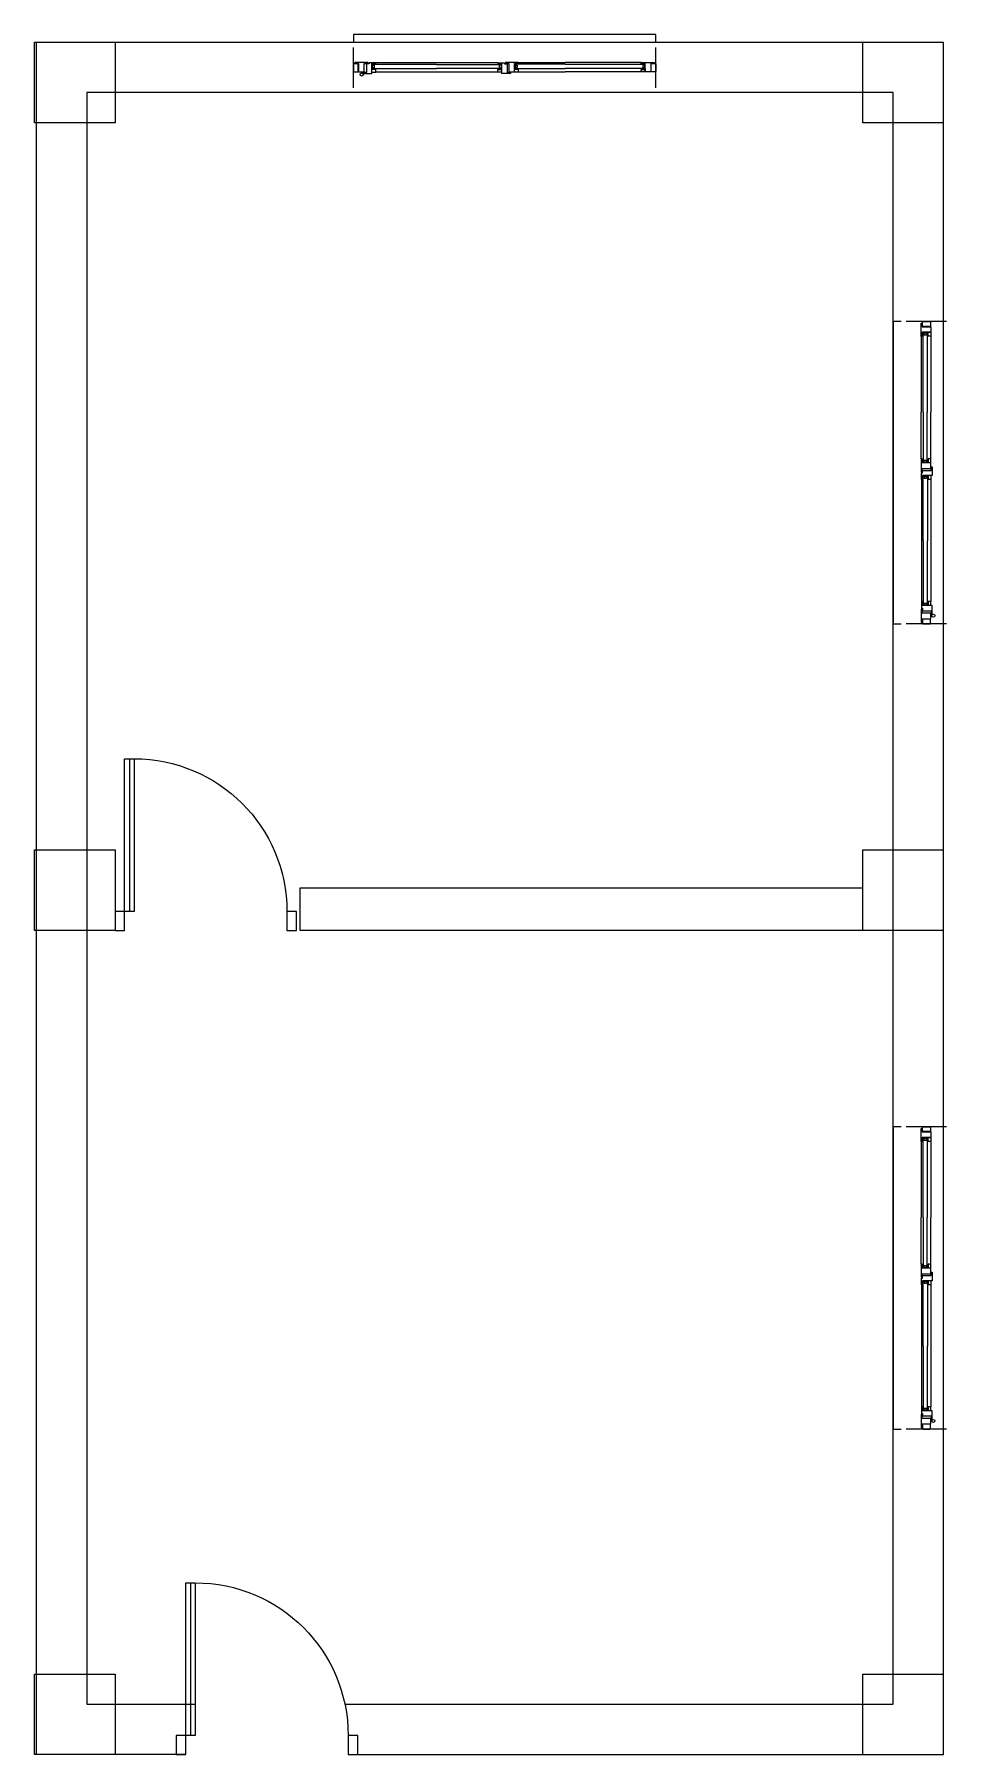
# Model space of a CAD drawing. Header units: millimetres. Extents: x -17017 to 2697, y 1903 to 18260.
# Drawn here: x -17005.484 to -17004.58, y 18234.666 to 18236.374 of the extents above; entities that cross this region are included whole.
import ezdxf

# ---------------------------------------------------------------- set-up
doc = ezdxf.new("R2010")
doc.units = ezdxf.units.MM
for name, color, linetype in [('1', 7, 'Continuous'), ('A-Door', 150, 'Continuous'), ('A-Glaz', 92, 'Continuous'), ('DENIZLIK', 16, 'Continuous'), ('DUVAR', 7, 'Continuous'), ('KAPI', 3, 'Continuous'), ('NT', 1, 'Continuous'), ('PENCERE', 3, 'Continuous')]:
    doc.layers.add(name, color=color, linetype=linetype)

# ---------------------------------------------------------------- blocks, each defined once
blk = doc.blocks.new('A$C087A3AA9')
at = {"layer": 'A-Door'}
for points in [[(852.6, 94.7), (852.6, 852.6), (805.3, 852.6), (805.3, 94.7)], [(47.4, 94.7), (47.4, 0), (0, 0), (0, 94.7)], [(900, 94.7), (900, 0), (852.6, 0), (852.6, 94.7)]]:
    blk.add_lwpolyline(points, close=True, dxfattribs=at)
at = {"layer": 'A-Glaz'}
blk.add_line((828.9, 852.6), (828.9, 94.7), dxfattribs=at)
at = {"layer": 'NT'}
blk.add_arc((805.3, 94.7), 757.9, 90, 180, dxfattribs=at)

msp = doc.modelspace()

# ---------------------------------------------------------------- linework, layer by layer
at = {"layer": '1'}
for p, q in [((-17005.221, 18235.484), (-17005.221, 18235.5265)), ((-17005.221, 18235.5265), (-17004.6626, 18235.5265)), ((-17004.5826, 18235.484), (-17005.221, 18235.484))]:
    msp.add_line(p, q, dxfattribs=at)
for points in [[(-17005.4045, 18236.3659), (-17005.4045, 18236.2859), (-17005.4845, 18236.2859), (-17005.4845, 18236.3659), (-17004.5826, 18236.3659)], [(-17005.4826, 18236.3659), (-17005.4826, 18234.6659)], [(-17005.1733, 18234.6659), (-17004.5826, 18234.6659), (-17004.5826, 18236.3659)], [(-17004.5826, 18236.2859), (-17004.6626, 18236.2859), (-17004.6626, 18236.3659)], [(-17005.1765, 18234.7159), (-17004.6326, 18234.7159), (-17004.6326, 18236.3159), (-17005.4326, 18236.3159), (-17005.4326, 18234.7159)], [(-17004.6626, 18235.484), (-17004.6626, 18235.564), (-17004.5826, 18235.564)], [(-17005.3343, 18234.6659), (-17005.4845, 18234.6659), (-17005.4845, 18234.7459), (-17005.4045, 18234.7459), (-17005.4045, 18234.6659)], [(-17004.6626, 18234.6659), (-17004.6626, 18234.7459), (-17004.5826, 18234.7459)], [(-17005.4326, 18234.7159), (-17005.3248, 18234.7159)]]:
    msp.add_lwpolyline(points, dxfattribs=at)
msp.add_lwpolyline([(-17005.4045, 18235.564), (-17005.4045, 18235.484), (-17005.4845, 18235.484), (-17005.4845, 18235.564)], close=True, dxfattribs=at)
at = {"layer": 'DENIZLIK'}
for points in [[(-17004.868, 18236.3656), (-17004.868, 18236.3736), (-17005.168, 18236.3736), (-17005.168, 18236.3656)], [(-17004.6246, 18236.0885), (-17004.6326, 18236.0885), (-17004.6326, 18235.7885), (-17004.6246, 18235.7885)], [(-17004.6246, 18235.2891), (-17004.6326, 18235.2891), (-17004.6326, 18234.9891), (-17004.6246, 18234.9891)]]:
    msp.add_lwpolyline(points, dxfattribs=at)
at = {"layer": 'DUVAR'}
for p, q in [((-17005.168, 18236.3206), (-17005.168, 18236.3606)), ((-17004.868, 18236.3206), (-17004.868, 18236.3606)), ((-17004.5796, 18236.0885), (-17004.6196, 18236.0885)), ((-17004.5796, 18235.7885), (-17004.6196, 18235.7885)), ((-17004.5796, 18235.2891), (-17004.6196, 18235.2891)), ((-17004.5796, 18234.9891), (-17004.6196, 18234.9891))]:
    msp.add_line(p, q, dxfattribs=at)
at = {"layer": 'KAPI'}
for points in [[(-17005.1574, 18236.3364), (-17005.1574, 18236.3447), (-17005.1533, 18236.3447), (-17005.1533, 18236.3457), (-17005.1665, 18236.3457), (-17005.1665, 18236.3447), (-17005.1629, 18236.3447), (-17005.1629, 18236.3364), (-17005.1574, 18236.3364)], [(-17004.8786, 18236.3364), (-17004.8786, 18236.3447), (-17004.8826, 18236.3447), (-17004.8826, 18236.3457), (-17004.8695, 18236.3457), (-17004.8695, 18236.3447), (-17004.873, 18236.3447), (-17004.873, 18236.3364), (-17004.8786, 18236.3364)], [(-17004.5954, 18236.0779), (-17004.6038, 18236.0779), (-17004.6038, 18236.0738), (-17004.6047, 18236.0738), (-17004.6047, 18236.087), (-17004.6038, 18236.087), (-17004.6038, 18236.0834), (-17004.5954, 18236.0834), (-17004.5954, 18236.0779)], [(-17004.5954, 18235.7991), (-17004.6038, 18235.7991), (-17004.6038, 18235.8031), (-17004.6047, 18235.8031), (-17004.6047, 18235.79), (-17004.6038, 18235.79), (-17004.6038, 18235.7935), (-17004.5954, 18235.7935), (-17004.5954, 18235.7991)], [(-17004.5954, 18235.2785), (-17004.6038, 18235.2785), (-17004.6038, 18235.2745), (-17004.6047, 18235.2745), (-17004.6047, 18235.2876), (-17004.6038, 18235.2876), (-17004.6038, 18235.284), (-17004.5954, 18235.284), (-17004.5954, 18235.2785)], [(-17004.5954, 18234.9997), (-17004.6038, 18234.9997), (-17004.6038, 18235.0038), (-17004.6047, 18235.0038), (-17004.6047, 18234.9906), (-17004.6038, 18234.9906), (-17004.6038, 18234.9942), (-17004.5954, 18234.9942), (-17004.5954, 18234.9997)]]:
    msp.add_lwpolyline(points, dxfattribs=at)
for centre in [(-17005.1599, 18236.3338), (-17004.5928, 18235.7966), (-17004.5928, 18234.9972)]:
    msp.add_circle(centre, 0.0015, dxfattribs=at)
at = {"layer": 'PENCERE', "color": 1}
for p, q in [((-17005.0248, 18236.3455), (-17005.1458, 18236.3455)), ((-17005.0042, 18236.3457), (-17004.958, 18236.3457)), ((-17004.8826, 18236.3457), (-17004.958, 18236.3457)), ((-17005.0248, 18236.3361), (-17005.1459, 18236.3361)), ((-17005.0042, 18236.3364), (-17004.958, 18236.3364)), ((-17004.8826, 18236.3364), (-17004.958, 18236.3364)), ((-17004.6047, 18236.0738), (-17004.6047, 18235.9985)), ((-17004.5954, 18236.0739), (-17004.5954, 18235.9985)), ((-17004.6047, 18235.9523), (-17004.6047, 18235.9985)), ((-17004.5954, 18235.9522), (-17004.5954, 18235.9985)), ((-17004.6045, 18235.9317), (-17004.6045, 18235.8106)), ((-17004.5952, 18235.9317), (-17004.5952, 18235.8106)), ((-17004.6047, 18235.2745), (-17004.6047, 18235.1991)), ((-17004.5954, 18235.2745), (-17004.5954, 18235.1991)), ((-17004.6047, 18235.1529), (-17004.6047, 18235.1991)), ((-17004.5954, 18235.1529), (-17004.5954, 18235.1991)), ((-17004.6045, 18235.1323), (-17004.6045, 18235.0112)), ((-17004.5952, 18235.1323), (-17004.5952, 18235.0112))]:
    msp.add_line(p, q, dxfattribs=at)
at = {"layer": 'PENCERE'}
for points in [[(-17005.168, 18236.3372, 0.414214), (-17005.1674, 18236.3366), (-17005.1638, 18236.3366, 0.414214), (-17005.1632, 18236.3372), (-17005.1632, 18236.344, 0.414214), (-17005.1638, 18236.3446), (-17005.1674, 18236.3446, 0.414214), (-17005.168, 18236.344)], [(-17004.868, 18236.3372, -0.414214), (-17004.8686, 18236.3366), (-17004.8721, 18236.3366, -0.414214), (-17004.8727, 18236.3372), (-17004.8727, 18236.344, -0.414214), (-17004.8721, 18236.3446), (-17004.8686, 18236.3446, -0.414214), (-17004.868, 18236.344)], [(-17004.5962, 18236.0885, -0.414214), (-17004.5956, 18236.0879), (-17004.5956, 18236.0843, -0.414214), (-17004.5962, 18236.0837), (-17004.603, 18236.0837, -0.414214), (-17004.6036, 18236.0843), (-17004.6036, 18236.0879, -0.414214), (-17004.603, 18236.0885)], [(-17004.5962, 18235.7885, 0.414214), (-17004.5956, 18235.7891), (-17004.5956, 18235.7926, 0.414214), (-17004.5962, 18235.7932), (-17004.603, 18235.7932, 0.414214), (-17004.6036, 18235.7926), (-17004.6036, 18235.7891, 0.414214), (-17004.603, 18235.7885)], [(-17004.5962, 18235.2891, -0.414214), (-17004.5956, 18235.2885), (-17004.5956, 18235.285, -0.414214), (-17004.5962, 18235.2844), (-17004.603, 18235.2844, -0.414214), (-17004.6036, 18235.285), (-17004.6036, 18235.2885, -0.414214), (-17004.603, 18235.2891)], [(-17004.5962, 18234.9891, 0.414214), (-17004.5956, 18234.9897), (-17004.5956, 18234.9933, 0.414214), (-17004.5962, 18234.9939), (-17004.603, 18234.9939, 0.414214), (-17004.6036, 18234.9933), (-17004.6036, 18234.9897, 0.414214), (-17004.603, 18234.9891)]]:
    msp.add_lwpolyline(points, format="xyb", close=True, dxfattribs=at)
for points in [[(-17005.1458, 18236.3455), (-17005.1525, 18236.3455), (-17005.1525, 18236.3445), (-17005.155, 18236.3445), (-17005.155, 18236.3357), (-17005.1584, 18236.3357), (-17005.1584, 18236.3348), (-17005.1499, 18236.3348), (-17005.1499, 18236.3446), (-17005.1458, 18236.3446)], [(-17005.0248, 18236.3455), (-17005.0182, 18236.3455), (-17005.0182, 18236.3445), (-17005.0156, 18236.3445), (-17005.0156, 18236.3357), (-17005.0123, 18236.3357), (-17005.0123, 18236.3347), (-17005.0208, 18236.3347), (-17005.0208, 18236.3446), (-17005.0248, 18236.3446)], [(-17005.0042, 18236.3447), (-17005.0042, 18236.3457), (-17005.0173, 18236.3457), (-17005.0173, 18236.3447), (-17005.0137, 18236.3447), (-17005.0137, 18236.3364), (-17005.0082, 18236.3364), (-17005.0082, 18236.3447)], [(-17005.149, 18236.3405), (-17005.1491, 18236.3405), (-17005.1491, 18236.3405), (-17005.1492, 18236.3405), (-17005.1492, 18236.3406), (-17005.1493, 18236.3406), (-17005.1493, 18236.3407), (-17005.1493, 18236.3407), (-17005.1493, 18236.3408), (-17005.1494, 18236.3409), (-17005.1494, 18236.3425), (-17005.1493, 18236.3426), (-17005.1493, 18236.3426), (-17005.1493, 18236.3427), (-17005.1493, 18236.3427), (-17005.1492, 18236.3428), (-17005.1492, 18236.3428), (-17005.1491, 18236.3429), (-17005.1491, 18236.3429), (-17005.149, 18236.3429), (-17005.1477, 18236.3429), (-17005.1476, 18236.3429), (-17005.1476, 18236.3429), (-17005.1475, 18236.3428), (-17005.1475, 18236.3428), (-17005.1474, 18236.3427), (-17005.1474, 18236.3427), (-17005.1474, 18236.3426), (-17005.1474, 18236.3426), (-17005.1474, 18236.3425), (-17005.1474, 18236.3409), (-17005.1474, 18236.3408), (-17005.1474, 18236.3407), (-17005.1474, 18236.3407), (-17005.1474, 18236.3406), (-17005.1475, 18236.3406), (-17005.1475, 18236.3405), (-17005.1476, 18236.3405), (-17005.1476, 18236.3405), (-17005.1477, 18236.3405), (-17005.149, 18236.3405)], [(-17005.0216, 18236.3405), (-17005.0216, 18236.3405), (-17005.0215, 18236.3405), (-17005.0215, 18236.3405), (-17005.0214, 18236.3406), (-17005.0214, 18236.3406), (-17005.0213, 18236.3407), (-17005.0213, 18236.3407), (-17005.0213, 18236.3408), (-17005.0213, 18236.3409), (-17005.0213, 18236.3425), (-17005.0213, 18236.3425), (-17005.0213, 18236.3426), (-17005.0213, 18236.3427), (-17005.0214, 18236.3427), (-17005.0214, 18236.3428), (-17005.0215, 18236.3428), (-17005.0215, 18236.3429), (-17005.0216, 18236.3429), (-17005.0216, 18236.3429), (-17005.023, 18236.3429), (-17005.023, 18236.3429), (-17005.0231, 18236.3429), (-17005.0231, 18236.3428), (-17005.0232, 18236.3428), (-17005.0232, 18236.3427), (-17005.0233, 18236.3427), (-17005.0233, 18236.3426), (-17005.0233, 18236.3425), (-17005.0233, 18236.3425), (-17005.0233, 18236.3409), (-17005.0233, 18236.3408), (-17005.0233, 18236.3407), (-17005.0233, 18236.3407), (-17005.0232, 18236.3406), (-17005.0232, 18236.3406), (-17005.0231, 18236.3405), (-17005.0231, 18236.3405), (-17005.023, 18236.3405), (-17005.023, 18236.3405), (-17005.0216, 18236.3405)], [(-17005.0074, 18236.3407), (-17005.0074, 18236.3407), (-17005.0075, 18236.3407), (-17005.0075, 18236.3408), (-17005.0076, 18236.3408), (-17005.0076, 18236.3408), (-17005.0077, 18236.3409), (-17005.0077, 18236.341), (-17005.0077, 18236.341), (-17005.0077, 18236.3411), (-17005.0077, 18236.3427), (-17005.0077, 18236.3428), (-17005.0077, 18236.3428), (-17005.0077, 18236.3429), (-17005.0076, 18236.343), (-17005.0076, 18236.343), (-17005.0075, 18236.343), (-17005.0075, 18236.3431), (-17005.0074, 18236.3431), (-17005.0074, 18236.3431), (-17005.006, 18236.3431), (-17005.006, 18236.3431), (-17005.0059, 18236.3431), (-17005.0059, 18236.343), (-17005.0058, 18236.343), (-17005.0058, 18236.343), (-17005.0057, 18236.3429), (-17005.0057, 18236.3428), (-17005.0057, 18236.3428), (-17005.0057, 18236.3427), (-17005.0057, 18236.3411), (-17005.0057, 18236.341), (-17005.0057, 18236.341), (-17005.0057, 18236.3409), (-17005.0058, 18236.3408), (-17005.0058, 18236.3408), (-17005.0059, 18236.3408), (-17005.0059, 18236.3407), (-17005.006, 18236.3407), (-17005.006, 18236.3407), (-17005.0074, 18236.3407)], [(-17004.8826, 18236.3389), (-17004.8796, 18236.3389), (-17004.8791, 18236.3391), (-17004.8787, 18236.3393), (-17004.8786, 18236.3394), (-17004.8786, 18236.3364), (-17004.8826, 18236.3364)], [(-17004.8794, 18236.3407), (-17004.8794, 18236.3407), (-17004.8793, 18236.3407), (-17004.8793, 18236.3408), (-17004.8792, 18236.3408), (-17004.8792, 18236.3408), (-17004.8791, 18236.3409), (-17004.8791, 18236.341), (-17004.8791, 18236.341), (-17004.8791, 18236.3411), (-17004.8791, 18236.3427), (-17004.8791, 18236.3428), (-17004.8791, 18236.3428), (-17004.8791, 18236.3429), (-17004.8792, 18236.343), (-17004.8792, 18236.343), (-17004.8793, 18236.343), (-17004.8793, 18236.3431), (-17004.8794, 18236.3431), (-17004.8794, 18236.3431), (-17004.8808, 18236.3431), (-17004.8808, 18236.3431), (-17004.8809, 18236.3431), (-17004.8809, 18236.343), (-17004.881, 18236.343), (-17004.881, 18236.343), (-17004.881, 18236.3429), (-17004.8811, 18236.3428), (-17004.8811, 18236.3428), (-17004.8811, 18236.3427), (-17004.8811, 18236.3411), (-17004.8811, 18236.341), (-17004.8811, 18236.341), (-17004.881, 18236.3409), (-17004.881, 18236.3408), (-17004.881, 18236.3408), (-17004.8809, 18236.3408), (-17004.8809, 18236.3407), (-17004.8808, 18236.3407), (-17004.8808, 18236.3407), (-17004.8794, 18236.3407)], [(-17004.5997, 18236.077), (-17004.5997, 18236.0771), (-17004.5998, 18236.0772), (-17004.5998, 18236.0772), (-17004.5998, 18236.0773), (-17004.5999, 18236.0773), (-17004.5999, 18236.0773), (-17004.6, 18236.0774), (-17004.6001, 18236.0774), (-17004.6001, 18236.0774), (-17004.6017, 18236.0774), (-17004.6018, 18236.0774), (-17004.6019, 18236.0774), (-17004.6019, 18236.0773), (-17004.602, 18236.0773), (-17004.602, 18236.0773), (-17004.6021, 18236.0772), (-17004.6021, 18236.0772), (-17004.6021, 18236.0771), (-17004.6021, 18236.077), (-17004.6021, 18236.0757), (-17004.6021, 18236.0757), (-17004.6021, 18236.0756), (-17004.6021, 18236.0755), (-17004.602, 18236.0755), (-17004.602, 18236.0755), (-17004.6019, 18236.0754), (-17004.6019, 18236.0754), (-17004.6018, 18236.0754), (-17004.6017, 18236.0754), (-17004.6001, 18236.0754), (-17004.6001, 18236.0754), (-17004.6, 18236.0754), (-17004.5999, 18236.0754), (-17004.5999, 18236.0755), (-17004.5998, 18236.0755), (-17004.5998, 18236.0755), (-17004.5998, 18236.0756), (-17004.5997, 18236.0757), (-17004.5997, 18236.0757), (-17004.5997, 18236.077)], [(-17004.598, 18236.0739), (-17004.598, 18236.0769), (-17004.5981, 18236.0773), (-17004.5983, 18236.0778), (-17004.5984, 18236.0779), (-17004.5954, 18236.0779), (-17004.5954, 18236.0739)], [(-17004.6038, 18235.9523), (-17004.6047, 18235.9523), (-17004.6047, 18235.9392), (-17004.6038, 18235.9392), (-17004.6038, 18235.9427), (-17004.5954, 18235.9427), (-17004.5954, 18235.9482), (-17004.6038, 18235.9482)], [(-17004.6045, 18235.9317), (-17004.6045, 18235.9383), (-17004.6035, 18235.9383), (-17004.6035, 18235.9408), (-17004.5948, 18235.9408), (-17004.5948, 18235.9442), (-17004.5938, 18235.9442), (-17004.5938, 18235.9357), (-17004.6036, 18235.9357), (-17004.6036, 18235.9317)], [(-17004.5997, 18235.9491), (-17004.5997, 18235.949), (-17004.5998, 18235.949), (-17004.5998, 18235.9489), (-17004.5998, 18235.9489), (-17004.5999, 18235.9488), (-17004.5999, 18235.9488), (-17004.6, 18235.9488), (-17004.6001, 18235.9488), (-17004.6001, 18235.9488), (-17004.6017, 18235.9488), (-17004.6018, 18235.9488), (-17004.6019, 18235.9488), (-17004.6019, 18235.9488), (-17004.602, 18235.9488), (-17004.602, 18235.9489), (-17004.6021, 18235.9489), (-17004.6021, 18235.949), (-17004.6021, 18235.949), (-17004.6021, 18235.9491), (-17004.6021, 18235.9504), (-17004.6021, 18235.9505), (-17004.6021, 18235.9505), (-17004.6021, 18235.9506), (-17004.602, 18235.9506), (-17004.602, 18235.9507), (-17004.6019, 18235.9507), (-17004.6019, 18235.9507), (-17004.6018, 18235.9508), (-17004.6017, 18235.9508), (-17004.6001, 18235.9508), (-17004.6001, 18235.9508), (-17004.6, 18235.9507), (-17004.5999, 18235.9507), (-17004.5999, 18235.9507), (-17004.5998, 18235.9506), (-17004.5998, 18235.9506), (-17004.5998, 18235.9505), (-17004.5997, 18235.9505), (-17004.5997, 18235.9504), (-17004.5997, 18235.9491)], [(-17004.5995, 18235.9348), (-17004.5995, 18235.9349), (-17004.5995, 18235.9349), (-17004.5996, 18235.935), (-17004.5996, 18235.935), (-17004.5997, 18235.9351), (-17004.5997, 18235.9351), (-17004.5998, 18235.9351), (-17004.5998, 18235.9352), (-17004.5999, 18235.9352), (-17004.6015, 18235.9352), (-17004.6016, 18235.9352), (-17004.6017, 18235.9351), (-17004.6017, 18235.9351), (-17004.6018, 18235.9351), (-17004.6018, 18235.935), (-17004.6019, 18235.935), (-17004.6019, 18235.9349), (-17004.6019, 18235.9349), (-17004.6019, 18235.9348), (-17004.6019, 18235.9335), (-17004.6019, 18235.9334), (-17004.6019, 18235.9334), (-17004.6019, 18235.9333), (-17004.6018, 18235.9333), (-17004.6018, 18235.9332), (-17004.6017, 18235.9332), (-17004.6017, 18235.9332), (-17004.6016, 18235.9332), (-17004.6015, 18235.9332), (-17004.5999, 18235.9332), (-17004.5998, 18235.9332), (-17004.5998, 18235.9332), (-17004.5997, 18235.9332), (-17004.5997, 18235.9332), (-17004.5996, 18235.9333), (-17004.5996, 18235.9333), (-17004.5995, 18235.9334), (-17004.5995, 18235.9334), (-17004.5995, 18235.9335), (-17004.5995, 18235.9348)], [(-17004.6045, 18235.8106), (-17004.6045, 18235.804), (-17004.6035, 18235.804), (-17004.6035, 18235.8014), (-17004.5948, 18235.8014), (-17004.5948, 18235.7981), (-17004.5938, 18235.7981), (-17004.5938, 18235.8066), (-17004.6036, 18235.8066), (-17004.6036, 18235.8106)], [(-17004.5995, 18235.8074), (-17004.5995, 18235.8074), (-17004.5995, 18235.8073), (-17004.5996, 18235.8073), (-17004.5996, 18235.8072), (-17004.5997, 18235.8072), (-17004.5997, 18235.8072), (-17004.5998, 18235.8071), (-17004.5999, 18235.8071), (-17004.5999, 18235.8071), (-17004.6015, 18235.8071), (-17004.6016, 18235.8071), (-17004.6017, 18235.8071), (-17004.6017, 18235.8072), (-17004.6018, 18235.8072), (-17004.6018, 18235.8072), (-17004.6019, 18235.8073), (-17004.6019, 18235.8073), (-17004.6019, 18235.8074), (-17004.6019, 18235.8074), (-17004.6019, 18235.8088), (-17004.6019, 18235.8088), (-17004.6019, 18235.8089), (-17004.6019, 18235.8089), (-17004.6018, 18235.809), (-17004.6018, 18235.809), (-17004.6017, 18235.8091), (-17004.6017, 18235.8091), (-17004.6016, 18235.8091), (-17004.6015, 18235.8091), (-17004.5999, 18235.8091), (-17004.5999, 18235.8091), (-17004.5998, 18235.8091), (-17004.5997, 18235.8091), (-17004.5997, 18235.809), (-17004.5996, 18235.809), (-17004.5996, 18235.8089), (-17004.5995, 18235.8089), (-17004.5995, 18235.8088), (-17004.5995, 18235.8088), (-17004.5995, 18235.8074)], [(-17004.5997, 18235.2777), (-17004.5997, 18235.2777), (-17004.5998, 18235.2778), (-17004.5998, 18235.2778), (-17004.5998, 18235.2779), (-17004.5999, 18235.2779), (-17004.5999, 18235.278), (-17004.6, 18235.278), (-17004.6001, 18235.278), (-17004.6001, 18235.278), (-17004.6017, 18235.278), (-17004.6018, 18235.278), (-17004.6019, 18235.278), (-17004.6019, 18235.278), (-17004.602, 18235.2779), (-17004.602, 18235.2779), (-17004.6021, 18235.2778), (-17004.6021, 18235.2778), (-17004.6021, 18235.2777), (-17004.6021, 18235.2777), (-17004.6021, 18235.2763), (-17004.6021, 18235.2763), (-17004.6021, 18235.2762), (-17004.6021, 18235.2762), (-17004.602, 18235.2761), (-17004.602, 18235.2761), (-17004.6019, 18235.276), (-17004.6019, 18235.276), (-17004.6018, 18235.276), (-17004.6017, 18235.276), (-17004.6001, 18235.276), (-17004.6001, 18235.276), (-17004.6, 18235.276), (-17004.5999, 18235.276), (-17004.5999, 18235.2761), (-17004.5998, 18235.2761), (-17004.5998, 18235.2762), (-17004.5998, 18235.2762), (-17004.5997, 18235.2763), (-17004.5997, 18235.2763), (-17004.5997, 18235.2777)], [(-17004.598, 18235.2745), (-17004.598, 18235.2775), (-17004.5981, 18235.278), (-17004.5983, 18235.2784), (-17004.5984, 18235.2785), (-17004.5954, 18235.2785), (-17004.5954, 18235.2745)], [(-17004.6038, 18235.1529), (-17004.6047, 18235.1529), (-17004.6047, 18235.1398), (-17004.6038, 18235.1398), (-17004.6038, 18235.1433), (-17004.5954, 18235.1433), (-17004.5954, 18235.1489), (-17004.6038, 18235.1489)], [(-17004.5997, 18235.1497), (-17004.5997, 18235.1497), (-17004.5998, 18235.1496), (-17004.5998, 18235.1495), (-17004.5998, 18235.1495), (-17004.5999, 18235.1495), (-17004.5999, 18235.1494), (-17004.6, 18235.1494), (-17004.6001, 18235.1494), (-17004.6001, 18235.1494), (-17004.6017, 18235.1494), (-17004.6018, 18235.1494), (-17004.6019, 18235.1494), (-17004.6019, 18235.1494), (-17004.602, 18235.1495), (-17004.602, 18235.1495), (-17004.6021, 18235.1495), (-17004.6021, 18235.1496), (-17004.6021, 18235.1497), (-17004.6021, 18235.1497), (-17004.6021, 18235.151), (-17004.6021, 18235.1511), (-17004.6021, 18235.1512), (-17004.6021, 18235.1512), (-17004.602, 18235.1513), (-17004.602, 18235.1513), (-17004.6019, 18235.1513), (-17004.6019, 18235.1514), (-17004.6018, 18235.1514), (-17004.6017, 18235.1514), (-17004.6001, 18235.1514), (-17004.6001, 18235.1514), (-17004.6, 18235.1514), (-17004.5999, 18235.1513), (-17004.5999, 18235.1513), (-17004.5998, 18235.1513), (-17004.5998, 18235.1512), (-17004.5998, 18235.1512), (-17004.5997, 18235.1511), (-17004.5997, 18235.151), (-17004.5997, 18235.1497)], [(-17004.6045, 18235.1323), (-17004.6045, 18235.1389), (-17004.6035, 18235.1389), (-17004.6035, 18235.1415), (-17004.5948, 18235.1415), (-17004.5948, 18235.1448), (-17004.5938, 18235.1448), (-17004.5938, 18235.1363), (-17004.6036, 18235.1363), (-17004.6036, 18235.1323)], [(-17004.5995, 18235.1354), (-17004.5995, 18235.1355), (-17004.5995, 18235.1356), (-17004.5996, 18235.1356), (-17004.5996, 18235.1357), (-17004.5997, 18235.1357), (-17004.5997, 18235.1357), (-17004.5998, 18235.1358), (-17004.5998, 18235.1358), (-17004.5999, 18235.1358), (-17004.6015, 18235.1358), (-17004.6016, 18235.1358), (-17004.6017, 18235.1358), (-17004.6017, 18235.1357), (-17004.6018, 18235.1357), (-17004.6018, 18235.1357), (-17004.6019, 18235.1356), (-17004.6019, 18235.1356), (-17004.6019, 18235.1355), (-17004.6019, 18235.1354), (-17004.6019, 18235.1341), (-17004.6019, 18235.1341), (-17004.6019, 18235.134), (-17004.6019, 18235.1339), (-17004.6018, 18235.1339), (-17004.6018, 18235.1339), (-17004.6017, 18235.1338), (-17004.6017, 18235.1338), (-17004.6016, 18235.1338), (-17004.6015, 18235.1338), (-17004.5999, 18235.1338), (-17004.5998, 18235.1338), (-17004.5998, 18235.1338), (-17004.5997, 18235.1338), (-17004.5997, 18235.1339), (-17004.5996, 18235.1339), (-17004.5996, 18235.1339), (-17004.5995, 18235.134), (-17004.5995, 18235.1341), (-17004.5995, 18235.1341), (-17004.5995, 18235.1354)], [(-17004.6045, 18235.0112), (-17004.6045, 18235.0046), (-17004.6035, 18235.0046), (-17004.6035, 18235.0021), (-17004.5948, 18235.0021), (-17004.5948, 18234.9987), (-17004.5938, 18234.9987), (-17004.5938, 18235.0072), (-17004.6036, 18235.0072), (-17004.6036, 18235.0112)], [(-17004.5995, 18235.0081), (-17004.5995, 18235.008), (-17004.5995, 18235.008), (-17004.5996, 18235.0079), (-17004.5996, 18235.0079), (-17004.5997, 18235.0078), (-17004.5997, 18235.0078), (-17004.5998, 18235.0078), (-17004.5999, 18235.0077), (-17004.5999, 18235.0077), (-17004.6015, 18235.0077), (-17004.6016, 18235.0077), (-17004.6017, 18235.0078), (-17004.6017, 18235.0078), (-17004.6018, 18235.0078), (-17004.6018, 18235.0079), (-17004.6019, 18235.0079), (-17004.6019, 18235.008), (-17004.6019, 18235.008), (-17004.6019, 18235.0081), (-17004.6019, 18235.0094), (-17004.6019, 18235.0095), (-17004.6019, 18235.0095), (-17004.6019, 18235.0096), (-17004.6018, 18235.0096), (-17004.6018, 18235.0097), (-17004.6017, 18235.0097), (-17004.6017, 18235.0097), (-17004.6016, 18235.0097), (-17004.6015, 18235.0097), (-17004.5999, 18235.0097), (-17004.5999, 18235.0097), (-17004.5998, 18235.0097), (-17004.5997, 18235.0097), (-17004.5997, 18235.0097), (-17004.5996, 18235.0096), (-17004.5996, 18235.0096), (-17004.5995, 18235.0095), (-17004.5995, 18235.0095), (-17004.5995, 18235.0094), (-17004.5995, 18235.0081)]]:
    msp.add_lwpolyline(points, close=True, dxfattribs=at)
for points in [[(-17005.1489, 18236.3387), (-17005.1493, 18236.3389), (-17005.1497, 18236.3391), (-17005.1499, 18236.3392)], [(-17005.1499, 18236.3361), (-17005.1459, 18236.3361), (-17005.1459, 18236.3387), (-17005.1489, 18236.3387)], [(-17005.0857, 18236.3437), (-17005.1494, 18236.3437), (-17005.1494, 18236.3397), (-17005.0857, 18236.3397)], [(-17005.0857, 18236.3437), (-17005.0213, 18236.3437), (-17005.0213, 18236.3397), (-17005.0857, 18236.3397)], [(-17005.0208, 18236.3361), (-17005.0248, 18236.3361), (-17005.0248, 18236.3387), (-17005.0218, 18236.3387)], [(-17005.0218, 18236.3387), (-17005.0213, 18236.3388), (-17005.0209, 18236.3391), (-17005.0208, 18236.3392)], [(-17005.0082, 18236.3364), (-17005.0042, 18236.3364), (-17005.0042, 18236.3389), (-17005.0072, 18236.3389), (-17005.0077, 18236.3391), (-17005.0081, 18236.3393), (-17005.0082, 18236.3394)], [(-17004.958, 18236.3439), (-17005.0077, 18236.3439), (-17005.0077, 18236.3399), (-17004.958, 18236.3399)], [(-17004.958, 18236.3439), (-17004.8791, 18236.3439), (-17004.8791, 18236.3399), (-17004.958, 18236.3399)], [(-17004.603, 18235.9985), (-17004.603, 18236.0774), (-17004.5989, 18236.0774), (-17004.5989, 18235.9985)], [(-17004.603, 18235.9985), (-17004.603, 18235.9488), (-17004.5989, 18235.9488), (-17004.5989, 18235.9985)], [(-17004.5954, 18235.9482), (-17004.5954, 18235.9522), (-17004.598, 18235.9522), (-17004.598, 18235.9492), (-17004.5981, 18235.9488), (-17004.5983, 18235.9484), (-17004.5984, 18235.9482)], [(-17004.6027, 18235.8707), (-17004.6027, 18235.9352), (-17004.5987, 18235.9352), (-17004.5987, 18235.8707)], [(-17004.5977, 18235.9347), (-17004.5979, 18235.9351), (-17004.5981, 18235.9355), (-17004.5982, 18235.9357)], [(-17004.5952, 18235.9357), (-17004.5952, 18235.9317), (-17004.5977, 18235.9317), (-17004.5977, 18235.9347)], [(-17004.6027, 18235.8707), (-17004.6027, 18235.8071), (-17004.5987, 18235.8071), (-17004.5987, 18235.8707)], [(-17004.5978, 18235.8076), (-17004.5979, 18235.8072), (-17004.5981, 18235.8067), (-17004.5982, 18235.8066)], [(-17004.5952, 18235.8066), (-17004.5952, 18235.8106), (-17004.5978, 18235.8106), (-17004.5978, 18235.8076)], [(-17004.603, 18235.1991), (-17004.603, 18235.278), (-17004.5989, 18235.278), (-17004.5989, 18235.1991)], [(-17004.603, 18235.1991), (-17004.603, 18235.1494), (-17004.5989, 18235.1494), (-17004.5989, 18235.1991)], [(-17004.5954, 18235.1489), (-17004.5954, 18235.1529), (-17004.598, 18235.1529), (-17004.598, 18235.1498), (-17004.5981, 18235.1494), (-17004.5983, 18235.149), (-17004.5984, 18235.1489)], [(-17004.6027, 18235.0714), (-17004.6027, 18235.1358), (-17004.5987, 18235.1358), (-17004.5987, 18235.0714)], [(-17004.5977, 18235.1353), (-17004.5979, 18235.1357), (-17004.5981, 18235.1362), (-17004.5982, 18235.1363)], [(-17004.5952, 18235.1363), (-17004.5952, 18235.1323), (-17004.5977, 18235.1323), (-17004.5977, 18235.1353)], [(-17004.6027, 18235.0714), (-17004.6027, 18235.0077), (-17004.5987, 18235.0077), (-17004.5987, 18235.0714)], [(-17004.5978, 18235.0082), (-17004.5979, 18235.0078), (-17004.5981, 18235.0074), (-17004.5982, 18235.0072)], [(-17004.5952, 18235.0072), (-17004.5952, 18235.0112), (-17004.5978, 18235.0112), (-17004.5978, 18235.0082)]]:
    msp.add_lwpolyline(points, dxfattribs=at)
for centre in [(-17005.1599, 18236.3338), (-17004.5928, 18235.7966), (-17004.5928, 18234.9972)]:
    msp.add_circle(centre, 0.0015, dxfattribs=at)

# ---------------------------------------------------------------- block references
at = {"layer": '1', "color": 0, "xscale": -0.0002, "yscale": 0.0002, "zscale": 0.0002}
for p in [(-17005.2245, 18235.484), (-17005.1638, 18234.6659)]:
    msp.add_blockref('A$C087A3AA9', p, dxfattribs=at)

doc.saveas('drawing.dxf')
